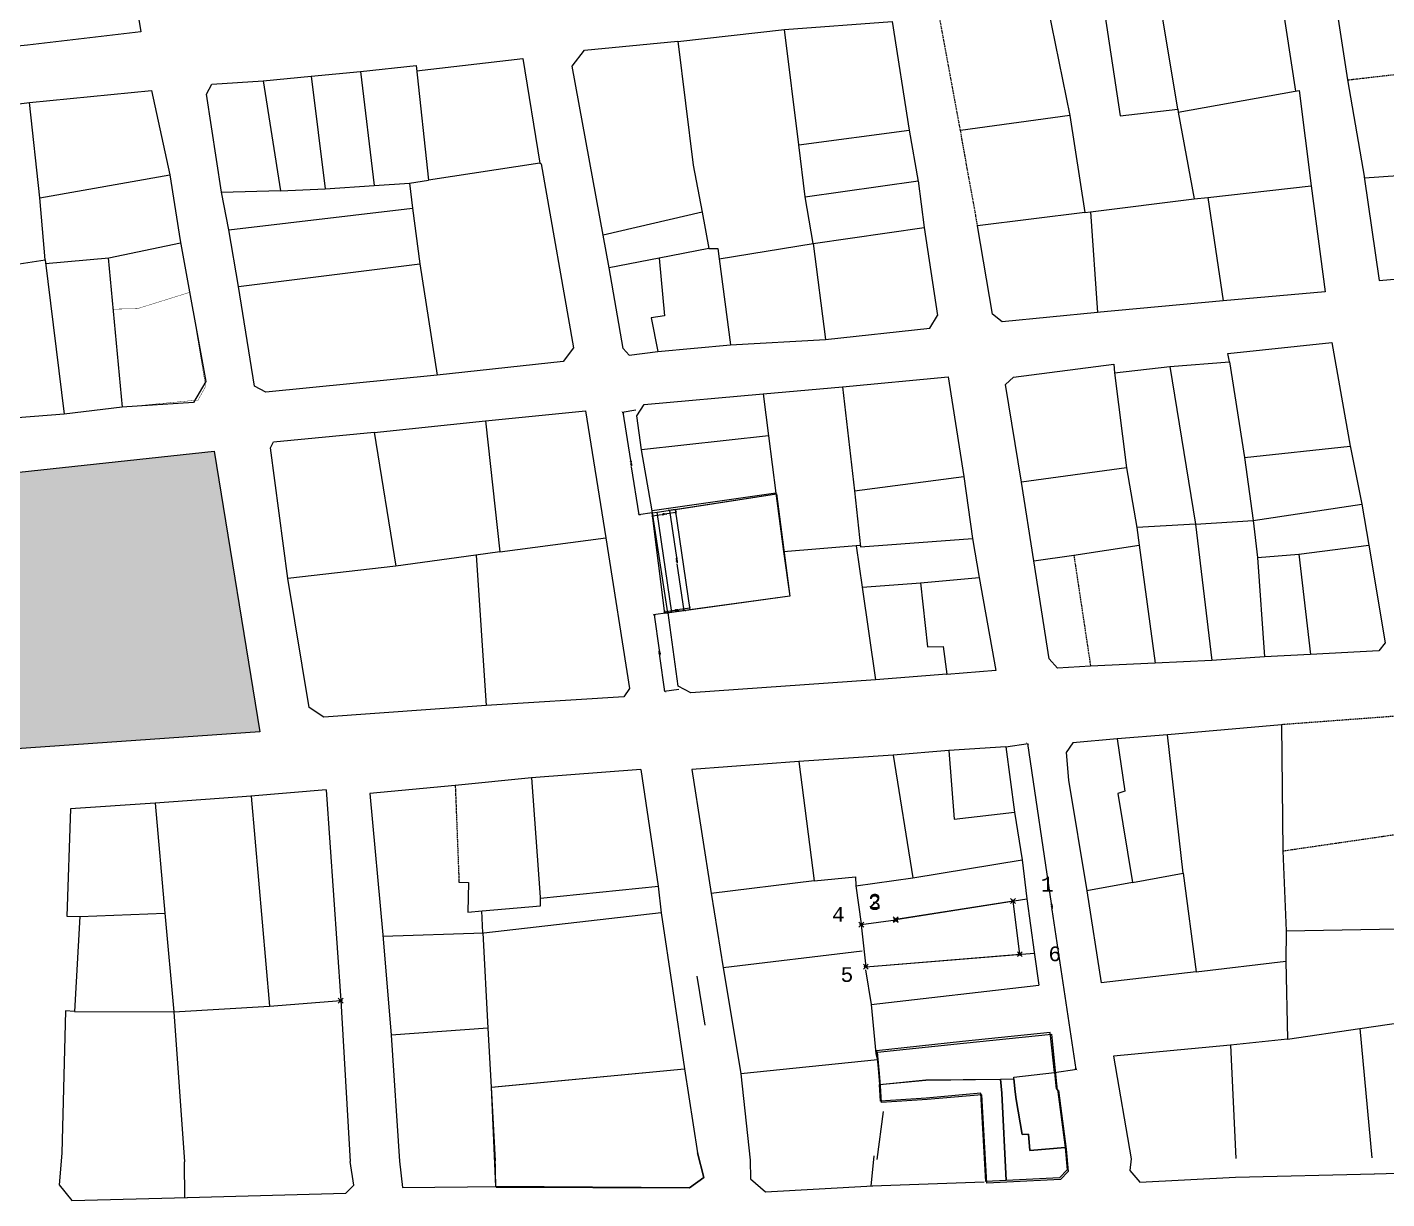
# Model space of a CAD drawing. Header units: millimetres. Extents: x 611710 to 616703, y 1316651 to 1320618.
# Drawn here: x 614555.2 to 614832.5, y 1318449.5 to 1318688.5 of the extents above; entities that cross this region are included whole.
import ezdxf

# ---------------------------------------------------------------- set-up
doc = ezdxf.new("R2010")
doc.units = ezdxf.units.MM
doc.header["$PDMODE"] = 35
doc.header["$PDSIZE"] = 0.5
doc.linetypes.add('HIDDEN', pattern=[0.375, 0.25, -0.125])
for name, color, linetype in [('2', 7, 'Continuous'), ('CVL_CUADCON_LIN', 8, 'Continuous'), ('CVL_CUADCON_TIT', 1, 'Continuous'), ('CVL_PUNTO', 250, 'Continuous'), ('CVL_PUNTO_NUM', 2, 'Continuous')]:
    doc.layers.add(name, color=color, linetype=linetype)
doc.styles.add('MONOTXT4', font='Monotxt4.shx')
doc.styles.add('ROMANS', font='ROMANS', dxfattribs={"height": 0.2})
doc.dimstyles.new('STANDARD$0', dxfattribs={"dimtxt": 0.6, "dimasz": 0.5, "dimexe": 0.125, "dimexo": 0.000625, "dimgap": 0.0625, "dimtad": 0, "dimzin": 1, "dimdsep": 46, "dimtxsty": 'ROMANS', "dimblk1": 'ARCHTICK', "dimblk2": 'ARCHTICK', "dimsah": 1, "dimcen": 2.5, "dimclrd": 1, "dimclre": 1, "dimclrt": 30, "dimaunit": 1, "dimadec": 0, "dimazin": 0, "dimtfac": 1, "dimtix": 1, "dimtofl": 0, "dimtmove": 1, "dimatfit": 3, "dimldrblk": 'ARCHTICK', "dimfxl": 1, "dimtolj": 1, "dimtzin": 1, "dimarcsym": 0})

# ---------------------------------------------------------------- blocks, each defined once
blk = doc.blocks.new('_ARCHTICK')
at = {"color": 0, "linetype": 'ByBlock', "const_width": 0.15}
blk.add_lwpolyline([(-0.5, -0.5), (0.5, 0.5)], dxfattribs=at)
blk = doc.blocks.new('*D368')
at = {"layer": 'CVL_CUADCON_TIT', "color": 1, "lineweight": -2, "ltscale": 0.5, "transparency": 16777216}
for p, q in [((614754.82, 1318541.7), (614759.35, 1318542.37)), ((614759.22, 1318542.35), (614764.1, 1318509.76)), ((614769.16, 1318475.89), (614764.29, 1318508.49)), ((614764.76, 1318475.23), (614769.29, 1318475.91))]:
    blk.add_line(p, q, dxfattribs=at)
at = {"layer": 'Defpoints', "color": 0, "lineweight": 9, "ltscale": 0.5, "transparency": 16777216}
for p in [(614754.82, 1318541.7), (614764.75, 1318475.23), (614769.16, 1318475.89)]:
    blk.add_point(p, dxfattribs=at)
at = {"layer": 'CVL_CUADCON_TIT', "color": 1, "lineweight": -2, "ltscale": 0.5, "transparency": 16777216, "xscale": 0.5, "yscale": 0.5, "zscale": 0.5}
for p, rotation in [((614759.22, 1318542.35), 98.5054007327899), ((614769.16, 1318475.89), 278.5054007327899)]:
    blk.add_blockref('_ARCHTICK', p, dxfattribs=dict(at, rotation=rotation))
at = {"layer": 'CVL_CUADCON_TIT', "color": 30, "lineweight": 0, "ltscale": 0.5, "transparency": 16777216, "insert": (614764.19, 1318509.12), "char_height": 0.2, "attachment_point": 5, "rotation": 278.5054, "style": 'ROMANS'}
blk.add_mtext('\\A1;67.20m.', dxfattribs=at)
blk = doc.blocks.new('*D352')
at = {"layer": 'CVL_CUADCON_TIT', "color": 1, "lineweight": -2, "ltscale": 0.5, "transparency": 16777216}
for p, q in [((614679.35, 1318610.35), (614676.59, 1318609.91)), ((614676.72, 1318609.93), (614678.28, 1318600.11)), ((614680.05, 1318589.01), (614678.49, 1318598.83)), ((614682.68, 1318589.43), (614679.93, 1318588.99))]:
    blk.add_line(p, q, dxfattribs=at)
at = {"layer": 'Defpoints', "color": 0, "lineweight": 9, "ltscale": 0.5, "transparency": 16777216}
for p in [(614676.72, 1318609.93), (614679.35, 1318610.35), (614682.68, 1318589.43)]:
    blk.add_point(p, dxfattribs=at)
at = {"layer": 'CVL_CUADCON_TIT', "color": 1, "lineweight": -2, "ltscale": 0.5, "transparency": 16777216, "xscale": 0.5, "yscale": 0.5, "zscale": 0.5}
for p, rotation in [((614676.72, 1318609.93), 99.06046467118728), ((614680.05, 1318589.01), 279.0604646711873)]:
    blk.add_blockref('_ARCHTICK', p, dxfattribs=dict(at, rotation=rotation))
at = {"layer": 'CVL_CUADCON_TIT', "color": 30, "lineweight": 0, "ltscale": 0.5, "transparency": 16777216, "insert": (614678.39, 1318599.47), "char_height": 0.2, "attachment_point": 5, "rotation": 279.0605, "style": 'ROMANS'}
blk.add_mtext('\\A1;21.19m.', dxfattribs=at)
blk = doc.blocks.new('*D353')
at = {"layer": 'CVL_CUADCON_TIT', "color": 1, "lineweight": -2, "ltscale": 0.5, "transparency": 16777216}
for p, q in [((614685.9, 1318568.99), (614682.97, 1318568.58)), ((614683.09, 1318568.6), (614684.1, 1318561.41)), ((614685.29, 1318552.96), (614684.28, 1318560.15)), ((614688.1, 1318553.36), (614685.17, 1318552.94))]:
    blk.add_line(p, q, dxfattribs=at)
at = {"layer": 'Defpoints', "color": 0, "lineweight": 9, "ltscale": 0.5, "transparency": 16777216}
for p in [(614685.9, 1318568.99), (614685.29, 1318552.96), (614688.1, 1318553.36)]:
    blk.add_point(p, dxfattribs=at)
at = {"layer": 'CVL_CUADCON_TIT', "color": 1, "lineweight": -2, "ltscale": 0.5, "transparency": 16777216, "xscale": 0.5, "yscale": 0.5, "zscale": 0.5}
for p, rotation in [((614683.09, 1318568.6), 98.01330879306741), ((614685.29, 1318552.96), 278.0133087930674)]:
    blk.add_blockref('_ARCHTICK', p, dxfattribs=dict(at, rotation=rotation))
at = {"layer": 'CVL_CUADCON_TIT', "color": 30, "lineweight": 0, "ltscale": 0.5, "transparency": 16777216, "insert": (614684.19, 1318560.78), "char_height": 0.2, "attachment_point": 5, "rotation": 278.0133, "style": 'ROMANS'}
blk.add_mtext('\\A1;15.79m.', dxfattribs=at)
blk = doc.blocks.new('*D354')
at = {"layer": 'CVL_CUADCON_TIT', "color": 1, "lineweight": -2, "ltscale": 0.5, "transparency": 16777216}
for p, q in [((614682.68, 1318589.43), (614682.78, 1318588.71)), ((614682.77, 1318588.83), (614684.6, 1318589.09)), ((614687.53, 1318589.49), (614685.69, 1318589.24)), ((614687.44, 1318590.09), (614687.54, 1318589.37))]:
    blk.add_line(p, q, dxfattribs=at)
at = {"layer": 'Defpoints', "color": 0, "lineweight": 9, "ltscale": 0.5, "transparency": 16777216}
for p in [(614682.68, 1318589.43), (614682.77, 1318588.83), (614687.44, 1318590.09)]:
    blk.add_point(p, dxfattribs=at)
at = {"layer": 'CVL_CUADCON_TIT', "color": 1, "lineweight": -2, "ltscale": 0.5, "transparency": 16777216, "xscale": 0.5, "yscale": 0.5, "zscale": 0.5}
for p, rotation in [((614682.77, 1318588.83), 187.9069309490138), ((614687.53, 1318589.49), 7.906930949013793)]:
    blk.add_blockref('_ARCHTICK', p, dxfattribs=dict(at, rotation=rotation))
at = {"layer": 'CVL_CUADCON_TIT', "color": 30, "lineweight": 0, "ltscale": 0.5, "transparency": 16777216, "insert": (614685.15, 1318589.16), "char_height": 0.2, "attachment_point": 5, "rotation": 7.9069, "style": 'ROMANS'}
blk.add_mtext('\\A1;4.81m.', dxfattribs=at)
blk = doc.blocks.new('*D355')
at = {"layer": 'CVL_CUADCON_TIT', "color": 1, "lineweight": -2, "ltscale": 0.5, "transparency": 16777216}
for p, q in [((614685.22, 1318569.24), (614687.27, 1318569.53)), ((614690.41, 1318569.97), (614688.36, 1318569.68)), ((614690.46, 1318569.62), (614690.39, 1318570.09)), ((614685.27, 1318568.9), (614685.21, 1318569.37))]:
    blk.add_line(p, q, dxfattribs=at)
at = {"layer": 'Defpoints', "color": 0, "lineweight": 9, "ltscale": 0.5, "transparency": 16777216}
for p in [(614690.46, 1318569.62), (614685.22, 1318569.24), (614685.27, 1318568.9)]:
    blk.add_point(p, dxfattribs=at)
at = {"layer": 'CVL_CUADCON_TIT', "color": 1, "lineweight": -2, "ltscale": 0.5, "transparency": 16777216, "xscale": 0.5, "yscale": 0.5, "zscale": 0.5}
for p, rotation in [((614685.22, 1318569.24), 187.9460012281956), ((614690.41, 1318569.97), 7.946001228195563)]:
    blk.add_blockref('_ARCHTICK', p, dxfattribs=dict(at, rotation=rotation))
at = {"layer": 'CVL_CUADCON_TIT', "color": 30, "lineweight": 0, "ltscale": 0.5, "transparency": 16777216, "insert": (614687.82, 1318569.6), "char_height": 0.2, "attachment_point": 5, "rotation": 7.946, "style": 'ROMANS'}
blk.add_mtext('\\A1;5.23m.', dxfattribs=at)
blk = doc.blocks.new('*D356')
at = {"layer": 'CVL_CUADCON_TIT', "color": 1, "lineweight": -2, "ltscale": 0.5, "transparency": 16777216}
for p, q in [((614687.44, 1318590.09), (614686.1, 1318589.89)), ((614686.22, 1318589.91), (614687.63, 1318580.32)), ((614689.23, 1318569.45), (614687.82, 1318579.04)), ((614690.45, 1318569.62), (614689.11, 1318569.43))]:
    blk.add_line(p, q, dxfattribs=at)
at = {"layer": 'Defpoints', "color": 0, "lineweight": 9, "ltscale": 0.5, "transparency": 16777216}
for p in [(614687.44, 1318590.09), (614689.23, 1318569.45), (614690.45, 1318569.62)]:
    blk.add_point(p, dxfattribs=at)
at = {"layer": 'CVL_CUADCON_TIT', "color": 1, "lineweight": -2, "ltscale": 0.5, "transparency": 16777216, "xscale": 0.5, "yscale": 0.5, "zscale": 0.5}
for p, rotation in [((614686.22, 1318589.91), 98.37125895305273), ((614689.23, 1318569.45), 278.3712589530527)]:
    blk.add_blockref('_ARCHTICK', p, dxfattribs=dict(at, rotation=rotation))
at = {"layer": 'CVL_CUADCON_TIT', "color": 30, "lineweight": 0, "ltscale": 0.5, "transparency": 16777216, "insert": (614687.73, 1318579.68), "char_height": 0.2, "attachment_point": 5, "rotation": 278.3713, "style": 'ROMANS'}
blk.add_mtext('\\A1;20.68m.', dxfattribs=at)

msp = doc.modelspace()

# ---------------------------------------------------------------- hatches: boundary and pattern name
at = {"lineweight": 9}
h = msp.add_hatch(color=9, dxfattribs=at)
h.dxf.hatch_style = 1
h.paths.add_polyline_path([(614524.07482, 1318590.21246), (614522.49582, 1318591.43246), (614502.23856, 1318566.3164), (614532.23732, 1318541.73346), (614533.47982, 1318543.18246)])
h.paths.add_polyline_path([(614502.23856, 1318566.3164), (614479.04032, 1318537.55396), (614480.51682, 1318536.76646), (614530.99482, 1318540.28446), (614532.23732, 1318541.73346)])
h.paths.add_polyline_path([(614476.59432, 1318587.33096), (614474.97082, 1318585.62746), (614477.56382, 1318538.34146), (614479.04032, 1318537.55396), (614502.23856, 1318566.3164)])
h.paths.add_polyline_path([(614522.49582, 1318591.43246), (614520.91682, 1318592.65246), (614478.21782, 1318589.03446), (614476.59432, 1318587.33096), (614502.23856, 1318566.3164)])
h.paths.add_polyline_path([(614593.39782, 1318601.97146), (614528.69082, 1318595.09546), (614539.99382, 1318540.38746), (614602.67282, 1318544.77246)])

# ---------------------------------------------------------------- linework, layer by layer
at = {"color": 1, "lineweight": 0}
for points in [[(614686.70983, 1318569.09663), (614683.69944, 1318589.56886), (614708.04411, 1318593.3098), (614710.75382, 1318572.45246)], [(614690.45572, 1318569.61926), (614687.44358, 1318590.08848), (614708.04411, 1318593.3098), (614710.75382, 1318572.45246)]]:
    msp.add_lwpolyline(points, close=True, dxfattribs=at)
at = {"layer": '2', "color": 1, "linetype": 'Continuous', "lineweight": 0}
for p, q in [((614574.95882, 1318709.23246), (614578.38982, 1318687.55546)), ((614821.44282, 1318697.49846), (614824.50282, 1318677.72646)), ((614789.91882, 1318671.79046), (614786.13782, 1318694.36646)), ((614810.94182, 1318694.85946), (614813.90182, 1318675.45546)), ((614763.37482, 1318692.49046), (614767.89882, 1318670.44246)), ((614774.69082, 1318693.31646), (614778.11182, 1318670.39146)), ((614709.67982, 1318687.98446), (614731.65382, 1318689.63846)), ((614731.65382, 1318689.63846), (614735.13582, 1318667.47446)), ((614578.38982, 1318687.55546), (614555.26882, 1318684.84246)), ((614687.95182, 1318685.56446), (614709.67982, 1318687.98446)), ((614712.58582, 1318664.45646), (614709.67982, 1318687.98446)), ((614555.26882, 1318684.84246), (614547.77282, 1318684.08046)), ((614666.39282, 1318680.54846), (614668.92382, 1318683.81446)), ((614668.92382, 1318683.81446), (614687.95182, 1318685.61446)), ((614687.95182, 1318685.61446), (614691.03882, 1318660.35546)), ((614623.18482, 1318679.41446), (614634.53282, 1318680.66846)), ((614634.53282, 1318680.66846), (614637.08482, 1318657.29846)), ((614634.65182, 1318679.57746), (614656.29982, 1318682.07146)), ((614656.29982, 1318682.07146), (614659.80682, 1318660.73646)), ((614672.66682, 1318646.04146), (614666.39282, 1318680.54846)), ((614603.34282, 1318677.52546), (614613.16282, 1318678.49646)), ((614613.16282, 1318678.49646), (614623.18482, 1318679.41446)), ((614613.16282, 1318678.49646), (614616.02382, 1318655.47746)), ((614623.18482, 1318679.41446), (614625.99282, 1318656.19346)), ((614824.50282, 1318677.72646), (614827.94582, 1318657.69146)), ((614555.67282, 1318673.10246), (614580.55282, 1318675.57746)), ((614580.55282, 1318675.57746), (614584.29982, 1318658.34046)), ((614591.77382, 1318674.85146), (614592.91682, 1318676.86746)), ((614594.87582, 1318654.82746), (614591.77382, 1318674.85146)), ((614592.91682, 1318676.86746), (614603.34282, 1318677.52546)), ((614603.34282, 1318677.52546), (614606.92282, 1318655.10546)), ((614789.96182, 1318671.18046), (614813.84882, 1318675.44946)), ((614813.84882, 1318675.44946), (614814.66282, 1318675.53846)), ((614814.66282, 1318675.53846), (614817.11182, 1318656.13546)), ((614534.80682, 1318670.61846), (614555.67282, 1318673.10246)), ((614557.81682, 1318653.70346), (614555.67282, 1318673.10246)), ((614767.89882, 1318670.44246), (614745.55182, 1318667.42046)), ((614767.89882, 1318670.44246), (614770.95282, 1318650.67346)), ((614778.11182, 1318670.39146), (614789.91882, 1318671.79046)), ((614789.91882, 1318671.79046), (614789.96182, 1318671.18046)), ((614789.96182, 1318671.18046), (614793.21682, 1318653.48846)), ((614712.58582, 1318664.45646), (614735.13582, 1318667.47446)), ((614735.13582, 1318667.47446), (614736.93482, 1318657.02746)), ((614713.92582, 1318653.86346), (614712.58582, 1318664.45646)), ((614557.81682, 1318653.70346), (614584.29982, 1318658.34046)), ((614584.29982, 1318658.34046), (614586.41882, 1318644.99046)), ((614659.80682, 1318660.73646), (614637.08482, 1318657.29846)), ((614659.80682, 1318660.73646), (614660.06182, 1318660.63746)), ((614660.06182, 1318660.63746), (614666.65882, 1318623.05146)), ((614691.03882, 1318660.35546), (614692.89982, 1318650.77146)), ((614853.42482, 1318659.52346), (614827.94582, 1318657.69146)), ((614606.92282, 1318655.10546), (614616.02382, 1318655.47746)), ((614616.02382, 1318655.47746), (614625.99282, 1318656.19346)), ((614625.99282, 1318656.19346), (614633.21482, 1318656.69546)), ((614633.21482, 1318656.69546), (614637.08482, 1318657.29846)), ((614633.21482, 1318656.69546), (614633.81082, 1318651.55246)), ((614713.92582, 1318653.86346), (614736.93582, 1318657.12846)), ((614736.93582, 1318657.12846), (614738.13782, 1318647.60546)), ((614795.99282, 1318653.75646), (614817.11182, 1318656.13546)), ((614817.11182, 1318656.13546), (614819.93882, 1318634.48946)), ((614827.90782, 1318657.95646), (614830.94482, 1318636.81546)), ((614558.87682, 1318641.03046), (614557.81682, 1318653.70346)), ((614594.87582, 1318654.82746), (614606.92382, 1318655.15646)), ((614596.35482, 1318647.18046), (614594.87582, 1318654.82746)), ((614715.53382, 1318644.33346), (614713.92582, 1318653.86346)), ((614772.07282, 1318650.80946), (614793.24582, 1318653.49246)), ((614793.24582, 1318653.49246), (614795.99282, 1318653.75646)), ((614795.99282, 1318653.75646), (614799.13282, 1318632.66446)), ((614596.35482, 1318647.18046), (614633.81082, 1318651.55246)), ((614633.81082, 1318651.55246), (614635.29382, 1318640.19446)), ((614692.89982, 1318650.77146), (614672.66682, 1318646.04146)), ((614692.89982, 1318650.77146), (614694.22982, 1318643.33046)), ((614770.95282, 1318650.67346), (614749.06782, 1318647.95046)), ((614770.95282, 1318650.67346), (614772.07282, 1318650.80946)), ((614772.07282, 1318650.80946), (614773.54182, 1318630.30146)), ((614598.34282, 1318635.56146), (614596.35482, 1318647.18046)), ((614715.53382, 1318644.33346), (614738.13782, 1318647.60546)), ((614738.13782, 1318647.60546), (614740.90982, 1318629.67046)), ((614752.09382, 1318629.96146), (614749.06782, 1318647.95046)), ((614571.89082, 1318641.44646), (614586.50882, 1318644.50046)), ((614586.41882, 1318644.99046), (614591.69682, 1318616.19146)), ((614673.95482, 1318639.36346), (614672.66782, 1318646.09246)), ((614696.38782, 1318641.21346), (614715.53382, 1318644.33346)), ((614715.53382, 1318644.33346), (614718.03182, 1318624.77646)), ((614694.22982, 1318643.33046), (614684.14382, 1318641.39646)), ((614694.22982, 1318643.33046), (614696.05882, 1318643.35346)), ((614696.05882, 1318643.35346), (614696.38782, 1318641.21346)), ((614548.79582, 1318639.45246), (614558.87682, 1318641.03046)), ((614558.87682, 1318641.03046), (614562.80082, 1318609.55746)), ((614558.96682, 1318640.31046), (614571.89082, 1318641.44646)), ((614571.75482, 1318641.43446), (614574.56882, 1318610.95846)), ((614598.34282, 1318635.56146), (614635.29382, 1318640.19446)), ((614635.29382, 1318640.19446), (614638.81982, 1318617.47046)), ((614684.14382, 1318641.39646), (614673.95482, 1318639.36346)), ((614676.79782, 1318622.95246), (614673.95482, 1318639.36346)), ((614684.14382, 1318641.39646), (614685.21482, 1318629.58746)), ((614696.38782, 1318641.21346), (614698.65782, 1318623.69346)), ((614830.94482, 1318636.81546), (614855.76982, 1318638.93546)), ((614601.59482, 1318615.28146), (614598.34282, 1318635.56146)), ((614819.93882, 1318634.48946), (614799.13282, 1318632.66446)), ((614799.13282, 1318632.66446), (614773.38982, 1318630.30446)), ((614685.21482, 1318629.58746), (614682.46582, 1318629.17146)), ((614682.46582, 1318629.17146), (614683.85282, 1318622.33846)), ((614739.33482, 1318627.06846), (614740.90982, 1318629.67046)), ((614754.10582, 1318628.35546), (614752.09382, 1318629.96146)), ((614773.54182, 1318630.30146), (614754.10582, 1318628.35546)), ((614718.03182, 1318624.77646), (614739.33482, 1318627.06846)), ((614666.65882, 1318623.05146), (614664.56782, 1318620.28846)), ((614677.99982, 1318621.61246), (614676.79782, 1318622.95246)), ((614677.99982, 1318621.61246), (614683.85282, 1318622.33846)), ((614683.85282, 1318622.33846), (614698.65782, 1318623.69346)), ((614698.65782, 1318623.69346), (614718.03182, 1318624.77646)), ((614800.12882, 1318621.94246), (614821.27482, 1318624.18346)), ((614821.27482, 1318624.18346), (614825.03182, 1318603.03246)), ((614664.56782, 1318620.28846), (614638.81982, 1318617.47046)), ((614756.41582, 1318617.10346), (614776.84782, 1318619.75146)), ((614776.84782, 1318619.75146), (614776.95382, 1318617.97146)), ((614788.28882, 1318619.24546), (614800.43782, 1318620.21346)), ((614800.43782, 1318620.21346), (614800.12882, 1318621.94246)), ((614800.43782, 1318620.21346), (614803.46582, 1318600.70746)), ((614638.81982, 1318617.47046), (614603.91582, 1318614.02646)), ((614721.49082, 1318615.11346), (614743.04382, 1318617.15146)), ((614743.04382, 1318617.15146), (614746.23982, 1318596.81446)), ((614754.74082, 1318615.62846), (614756.41582, 1318617.10346)), ((614776.95382, 1318617.97146), (614788.28882, 1318619.24546)), ((614776.95382, 1318617.97146), (614779.43082, 1318598.61946)), ((614788.28882, 1318619.24546), (614793.47682, 1318587.11746)), ((614591.69682, 1318616.19146), (614589.15282, 1318611.90946)), ((614603.91582, 1318614.02646), (614601.59482, 1318615.28146)), ((614705.32682, 1318613.68746), (614721.49082, 1318615.11346)), ((614721.49082, 1318615.11346), (614723.92682, 1318593.91146)), ((614757.98682, 1318595.64746), (614754.74082, 1318615.62846)), ((614589.15282, 1318611.90946), (614574.55682, 1318610.95746)), ((614679.55882, 1318609.20746), (614681.02882, 1318611.49646)), ((614681.02882, 1318611.49646), (614705.32682, 1318613.68746)), ((614705.32682, 1318613.68746), (614706.41282, 1318605.14546)), ((614562.80082, 1318609.55746), (614553.28782, 1318608.78446)), ((614574.60782, 1318610.95746), (614562.80082, 1318609.55746)), ((614648.69982, 1318608.18546), (614669.08382, 1318610.22246)), ((614669.08382, 1318610.22246), (614673.25782, 1318584.34346)), ((614680.53982, 1318602.29346), (614679.55882, 1318609.20746)), ((614605.49382, 1318603.90546), (614625.97882, 1318605.84146)), ((614625.97882, 1318605.79146), (614648.69982, 1318608.18546)), ((614625.97882, 1318605.84146), (614630.41082, 1318578.53846)), ((614648.69982, 1318608.18546), (614651.65582, 1318581.49146)), ((614604.83582, 1318602.65946), (614605.49382, 1318603.90546)), ((614706.41282, 1318605.14546), (614680.53982, 1318602.29346)), ((614706.41282, 1318605.14546), (614707.91182, 1318593.45146)), ((614803.46582, 1318600.70746), (614825.03182, 1318603.03246)), ((614825.03182, 1318603.08346), (614827.39582, 1318591.18646)), ((614528.69082, 1318595.09546), (614593.39782, 1318601.97146)), ((614593.39782, 1318601.97146), (614602.67282, 1318544.77246)), ((614608.40082, 1318575.99246), (614604.83582, 1318602.65946)), ((614682.70282, 1318589.83646), (614680.53982, 1318602.29346)), ((614803.46582, 1318600.70746), (614805.26582, 1318587.88146)), ((614779.43082, 1318598.61946), (614757.98682, 1318595.64746)), ((614779.43082, 1318598.61946), (614781.53482, 1318586.45546)), ((614723.92682, 1318593.91146), (614746.23982, 1318596.81446)), ((614746.23982, 1318596.81446), (614748.04682, 1318584.20546)), ((614760.56382, 1318579.63146), (614757.98682, 1318595.64746)), ((614707.91182, 1318593.45146), (614682.70282, 1318589.83646)), ((614707.91182, 1318593.45146), (614709.46382, 1318581.50246)), ((614723.92682, 1318593.91146), (614725.17182, 1318582.47146)), ((614685.89982, 1318568.99046), (614682.70282, 1318589.83646)), ((614805.26582, 1318587.88146), (614827.39582, 1318591.18646)), ((614827.39582, 1318591.18646), (614828.83782, 1318582.84746)), ((614793.47682, 1318587.11746), (614781.53482, 1318586.45546)), ((614781.53482, 1318586.45546), (614781.99782, 1318582.84146)), ((614793.47682, 1318587.11746), (614805.26582, 1318587.88146)), ((614793.47682, 1318587.11746), (614796.85782, 1318559.30046)), ((614805.26582, 1318587.88146), (614806.14282, 1318580.29846)), ((614651.65582, 1318581.49146), (614673.25782, 1318584.34346)), ((614673.25782, 1318584.34346), (614678.05282, 1318553.58246)), ((614725.17182, 1318582.47146), (614748.04682, 1318584.20546)), ((614748.04682, 1318584.20546), (614749.38582, 1318576.22246)), ((614646.72582, 1318580.77946), (614630.41082, 1318578.53846)), ((614651.65582, 1318581.49146), (614646.72582, 1318580.77946)), ((614646.82582, 1318580.79346), (614648.82582, 1318550.11946)), ((614709.46382, 1318581.50246), (614725.13682, 1318582.78946)), ((614709.46382, 1318581.50246), (614710.75382, 1318572.45246)), ((614724.28282, 1318582.71946), (614725.49382, 1318574.28546)), ((614760.56382, 1318579.63146), (614768.68582, 1318580.80446)), ((614768.68582, 1318580.80446), (614781.99782, 1318582.84146)), ((614781.99782, 1318582.84146), (614785.26682, 1318558.73846)), ((614806.14282, 1318580.29846), (614814.57782, 1318581.01146)), ((614814.57782, 1318581.01146), (614828.83782, 1318582.84746)), ((614814.57782, 1318581.01146), (614816.98882, 1318560.52446)), ((614828.83782, 1318582.84746), (614832.18582, 1318562.91646)), ((614630.41082, 1318578.53846), (614608.40082, 1318575.99246)), ((614763.65782, 1318559.64946), (614760.56382, 1318579.63146)), ((614806.14282, 1318580.29846), (614807.54882, 1318560.04146)), ((614612.72882, 1318549.70646), (614608.40082, 1318575.99246)), ((614725.49382, 1318574.28546), (614737.49082, 1318575.15246)), ((614737.43982, 1318575.15246), (614749.38582, 1318576.22246)), ((614737.43982, 1318575.15246), (614738.84082, 1318562.08546)), ((614749.38582, 1318576.22246), (614752.78282, 1318557.25746)), ((614710.75382, 1318572.45246), (614685.89982, 1318568.99046)), ((614725.49382, 1318574.28546), (614728.22982, 1318555.37246)), ((614688.01682, 1318554.04246), (614685.95082, 1318568.99046)), ((614738.84082, 1318562.08546), (614742.04382, 1318562.13746)), ((614742.04382, 1318562.13746), (614742.81882, 1318556.49346)), ((614830.86682, 1318561.28946), (614816.98882, 1318560.52446)), ((614832.18582, 1318562.91646), (614830.86682, 1318561.28946)), ((614765.33982, 1318557.71746), (614763.65782, 1318559.64946)), ((614785.26682, 1318558.73846), (614772.10082, 1318558.12646)), ((614796.85782, 1318559.30046), (614785.26682, 1318558.73846)), ((614807.54882, 1318560.04146), (614796.85782, 1318559.30046)), ((614816.98882, 1318560.52446), (614807.54882, 1318560.04146)), ((614742.81882, 1318556.49346), (614728.22982, 1318555.37246)), ((614742.71682, 1318556.54446), (614742.76782, 1318556.44246)), ((614742.81882, 1318556.49346), (614742.71682, 1318556.54446)), ((614752.78282, 1318557.25746), (614742.76782, 1318556.44246)), ((614772.10082, 1318558.12646), (614765.33982, 1318557.71746)), ((614678.05282, 1318553.58246), (614676.88682, 1318551.85346)), ((614690.56182, 1318552.67046), (614688.01682, 1318554.04246)), ((614728.22982, 1318555.37246), (614690.56182, 1318552.67046)), ((614648.82582, 1318550.11946), (614615.73282, 1318547.72346)), ((614676.88682, 1318551.85346), (614648.82582, 1318550.11946)), ((614615.73282, 1318547.72346), (614612.72882, 1318549.70646)), ((614602.67282, 1318544.77246), (614539.99382, 1318540.38746)), ((614811.05482, 1318546.19746), (614787.81082, 1318544.15446)), ((614811.05482, 1318546.19746), (614811.32482, 1318520.46146)), ((614754.81582, 1318541.69546), (614743.18982, 1318540.95246)), ((614754.81582, 1318541.69546), (614756.57482, 1318528.35846)), ((614768.47382, 1318542.51146), (614767.12882, 1318540.51546)), ((614777.50682, 1318543.32546), (614768.47382, 1318542.51146)), ((614787.81082, 1318544.15446), (614777.50682, 1318543.32546)), ((614777.50682, 1318543.32546), (614779.05882, 1318532.64646)), ((614790.96482, 1318515.90846), (614787.81082, 1318544.15446)), ((614731.87182, 1318540.01046), (614712.63182, 1318538.72446)), ((614743.18982, 1318540.95246), (614731.87182, 1318540.01046)), ((614731.87182, 1318540.01046), (614735.82282, 1318514.96746)), ((614743.18982, 1318540.95246), (614744.29782, 1318526.89746)), ((614767.12882, 1318540.51546), (614767.61582, 1318534.85846)), ((614680.38782, 1318537.02846), (614658.10682, 1318535.35546)), ((614680.38782, 1318537.02846), (614683.94882, 1318513.29646)), ((614712.63182, 1318538.72446), (614690.80482, 1318537.05346)), ((614690.80482, 1318537.05346), (614694.70882, 1318511.75446)), ((614712.63182, 1318538.72446), (614715.70982, 1318514.33146)), ((614642.52982, 1318533.80946), (614625.12682, 1318532.14046)), ((614658.10682, 1318535.35546), (614642.52982, 1318533.80946)), ((614659.89882, 1318510.99446), (614658.15082, 1318535.35846)), ((614767.61582, 1318534.85846), (614771.32682, 1318512.32546)), ((614600.89982, 1318531.61446), (614581.30882, 1318530.17446)), ((614616.22582, 1318532.90346), (614600.84982, 1318531.61346)), ((614600.89982, 1318531.61446), (614604.66082, 1318488.78646)), ((614616.22582, 1318532.90346), (614619.17582, 1318489.91446)), ((614625.12682, 1318532.14046), (614627.73782, 1318503.36946)), ((614779.05882, 1318532.64646), (614777.69382, 1318532.17346)), ((614777.69382, 1318532.17346), (614780.67882, 1318514.01146)), ((614564.05082, 1318529.06646), (614563.32082, 1318507.16646)), ((614581.30882, 1318530.17446), (614564.05082, 1318529.06646)), ((614581.30882, 1318530.17446), (614583.27882, 1318507.74646)), ((614744.29782, 1318526.89746), (614756.57482, 1318528.35846)), ((614756.57482, 1318528.35846), (614758.13082, 1318518.62446)), ((614811.32482, 1318520.46146), (614811.99982, 1318504.15446)), ((614735.82282, 1318514.96746), (614758.13082, 1318518.62446)), ((614758.13082, 1318518.62446), (614759.10382, 1318510.66246)), ((614643.29582, 1318514.10946), (614645.22782, 1318513.97946)), ((614645.22782, 1318513.97946), (614645.10382, 1318507.93346)), ((614715.70982, 1318514.33146), (614694.70882, 1318511.75446)), ((614715.70982, 1318514.33146), (614724.13382, 1318515.13846)), ((614724.13382, 1318515.13846), (614724.20982, 1318513.31046)), ((614724.20982, 1318513.31046), (614735.82282, 1318514.96746)), ((614780.67882, 1318514.01146), (614771.32682, 1318512.32546)), ((614780.67882, 1318514.01146), (614790.96482, 1318515.90846)), ((614790.96482, 1318515.90846), (614793.62082, 1318495.81146)), ((614659.90082, 1318510.84246), (614683.94982, 1318513.28746)), ((614683.94882, 1318513.29646), (614684.52882, 1318507.81746)), ((614694.75882, 1318511.80646), (614697.20282, 1318496.59746)), ((614724.20982, 1318513.31046), (614725.31139, 1318505.56524)), ((614771.32682, 1318512.32546), (614774.27782, 1318493.56846)), ((614648.04682, 1318508.22046), (614659.92082, 1318509.26746)), ((614659.92082, 1318509.26746), (614659.89882, 1318510.99446)), ((614759.10382, 1318510.66246), (614760.57382, 1318499.81046)), ((614563.32082, 1318507.16646), (614565.96382, 1318507.04346)), ((614565.96382, 1318507.09446), (614564.89582, 1318487.73046)), ((614565.96382, 1318507.04346), (614583.27882, 1318507.74646)), ((614583.27882, 1318507.74646), (614585.16782, 1318487.65346)), ((614645.10382, 1318507.93346), (614648.04682, 1318508.22046)), ((614648.15482, 1318503.74646), (614647.93782, 1318508.20946)), ((614648.35982, 1318503.75346), (614684.51882, 1318507.90846)), ((614684.52882, 1318507.81746), (614689.31482, 1318475.97246)), ((614627.73782, 1318503.36946), (614629.47982, 1318482.86846)), ((614627.76482, 1318503.05146), (614648.35982, 1318503.75346)), ((614648.15482, 1318503.74646), (614649.17282, 1318484.30946)), ((614811.99982, 1318504.15446), (614811.92982, 1318497.95246)), ((614811.99982, 1318504.15446), (614842.21482, 1318504.65446)), ((614725.52821, 1318500.03363), (614697.20282, 1318496.59746)), ((614760.57382, 1318499.81046), (614761.52982, 1318493.06646)), ((614793.62082, 1318495.81146), (614811.92982, 1318497.95246)), ((614811.92982, 1318497.95246), (614812.29382, 1318482.04846)), ((614691.78276, 1318494.92255), (614693.40621, 1318484.93809)), ((614697.20282, 1318496.64846), (614700.75182, 1318474.95246)), ((614726.22382, 1318496.16746), (614727.38682, 1318489.12146)), ((614793.62082, 1318495.81146), (614774.27782, 1318493.56846)), ((614727.38682, 1318489.12146), (614761.52982, 1318493.06646)), ((614604.66082, 1318488.78646), (614619.17582, 1318489.91446)), ((614619.17582, 1318489.91446), (614621.07782, 1318457.12646)), ((614727.38682, 1318489.12146), (614728.33682, 1318479.12746)), ((614563.06582, 1318487.81146), (614562.30285, 1318458.79412)), ((614564.89582, 1318487.73046), (614563.06582, 1318487.81146)), ((614564.89582, 1318487.73046), (614585.16782, 1318487.65346)), ((614585.16782, 1318487.65346), (614604.66082, 1318488.78646)), ((614585.16782, 1318487.65346), (614587.34382, 1318457.01246)), ((614827.04782, 1318484.19946), (614844.84682, 1318486.90846)), ((614649.17282, 1318484.30946), (614629.47982, 1318482.86846)), ((614649.17282, 1318484.30946), (614649.88882, 1318472.27946)), ((614812.29382, 1318482.04846), (614827.04782, 1318484.19946)), ((614827.04782, 1318484.19946), (614829.43282, 1318457.83046)), ((614629.47982, 1318482.86846), (614631.13582, 1318457.16046)), ((614800.62782, 1318480.79646), (614776.76882, 1318478.61446)), ((614812.29382, 1318482.04846), (614800.62782, 1318480.79646)), ((614800.62782, 1318480.79646), (614801.74982, 1318457.73646)), ((614728.33682, 1318479.12746), (614728.65982, 1318477.81046)), ((614776.76882, 1318478.61446), (614780.35882, 1318457.66446)), ((614649.88882, 1318472.27946), (614689.31482, 1318475.97246)), ((614689.31482, 1318475.97246), (614691.92066, 1318458.85236)), ((614728.65982, 1318477.81046), (614700.75182, 1318474.95246)), ((614700.75182, 1318474.95246), (614702.66782, 1318457.40246)), ((614649.88882, 1318472.27946), (614650.69682, 1318457.22646)), ((614729.82082, 1318467.31046), (614728.53182, 1318457.48946)), ((614587.37385, 1318449.74712), (614587.34349, 1318457.01284)), ((614650.80159, 1318451.9699), (614650.69659, 1318458.2009)), ((614727.34382, 1318452.09346), (614727.95782, 1318458.27946)), ((614801.66282, 1318453.90946), (614830.01382, 1318454.54946)), ((614727.59382, 1318452.10646), (614750.39382, 1318452.93946))]:
    msp.add_line(p, q, dxfattribs=at)
at = {"layer": '2', "color": 1, "linetype": 'HIDDEN', "lineweight": 0}
for p, q in [((614745.55182, 1318667.42046), (614741.22282, 1318690.86846)), ((614824.50282, 1318677.72646), (614851.17682, 1318680.78946)), ((614749.06782, 1318647.95046), (614745.55282, 1318667.47146)), ((614768.68582, 1318580.80446), (614772.10082, 1318558.12646)), ((614835.26882, 1318547.99746), (614811.05482, 1318546.19746)), ((614642.52982, 1318533.80946), (614643.29582, 1318514.10946)), ((614811.32482, 1318520.46146), (614838.84282, 1318524.47346))]:
    msp.add_line(p, q, dxfattribs=at)
at = {"layer": '2', "color": 1, "linetype": 'Continuous', "lineweight": 0}
for points in [[(614562.30285, 1318458.79412), (614561.74485, 1318452.36112), (614564.36485, 1318449.15412), (614587.93685, 1318449.76212)], [(614650.85466, 1318451.87136), (614690.32266, 1318451.71736), (614693.23966, 1318453.81436), (614691.92066, 1318458.85236)], [(614587.88585, 1318449.76112), (614620.24385, 1318450.65612), (614621.85885, 1318452.24512), (614621.07791, 1318457.12493)], [(614631.13582, 1318457.16046), (614631.78059, 1318451.7689), (614651.65559, 1318451.9789)], [(614702.66782, 1318457.40246), (614702.76882, 1318453.58946), (614705.82482, 1318450.90946), (614727.69482, 1318452.11246)], [(614780.35882, 1318457.66446), (614780.09782, 1318455.26346), (614782.12482, 1318452.89846), (614801.66282, 1318453.90946)], [(614829.96282, 1318454.54846), (614849.72282, 1318455.10846), (614849.71182, 1318457.95846)]]:
    msp.add_lwpolyline(points, dxfattribs=at)
msp.add_point((614619.17582, 1318489.91446), dxfattribs=at)
at = {"layer": 'CVL_CUADCON_LIN', "color": 1, "lineweight": 0, "ltscale": 0.5, "const_width": 0.08, "flags": 128}
msp.add_lwpolyline([(614588.39848, 1318634.40641), (614591.62508, 1318615.20563), (614590.08762, 1318612.43342), (614574.60782, 1318610.95746), (614572.71718, 1318630.96707), (614577.70747, 1318631.0684)], close=True, dxfattribs=at)
for points in [[(614572.71718, 1318630.96707), (614577.70747, 1318631.0684), (614588.39848, 1318634.40641)], [(614591.62508, 1318615.20563), (614588.39848, 1318634.40641)], [(614574.55682, 1318610.95746), (614572.71718, 1318630.96707)], [(614591.62508, 1318615.20563), (614590.08762, 1318612.43342)], [(614574.55685, 1318610.95595), (614590.08762, 1318612.43342)]]:
    msp.add_lwpolyline(points, dxfattribs=at)
at = {"layer": 'CVL_CUADCON_TIT', "color": 1, "lineweight": 0, "ltscale": 0.5}
for p, q in [((614708.04411, 1318593.3098), (614710.75382, 1318572.45246)), ((614732.3728, 1318506.47746), (614759.10299, 1318510.6693)), ((614759.06682, 1318510.68446), (614759.06682, 1318510.68446)), ((614726.2638, 1318496.82446), (614760.59958, 1318499.62873))]:
    msp.add_line(p, q, dxfattribs=at)
at = {"layer": 'CVL_CUADCON_TIT', "color": 1, "lineweight": 0, "ltscale": 0.5, "flags": 128}
for points in [[(614710.75382, 1318572.45246), (614686.70983, 1318569.09663), (614685.27179, 1318568.89568), (614682.68393, 1318589.42744), (614683.69944, 1318589.56886), (614708.04411, 1318593.3098)], [(614756.3024, 1318510.23011), (614732.37279, 1318506.47748), (614732.39229, 1318506.32988), (614725.33479, 1318505.40048), (614726.26379, 1318496.82448), (614757.67798, 1318499.38883)], [(614756.30263, 1318510.22832), (614732.37279, 1318506.47748), (614732.39229, 1318506.32988), (614725.33479, 1318505.40048), (614726.26379, 1318496.82448), (614757.67798, 1318499.38883)], [(614756.30263, 1318510.22832), (614732.37279, 1318506.47748), (614732.39229, 1318506.32988), (614725.33479, 1318505.40048), (614726.26379, 1318496.82448), (614757.67798, 1318499.38883)], [(614756.30259, 1318510.22828), (614732.37279, 1318506.47748), (614732.39229, 1318506.32988), (614725.33479, 1318505.40048), (614726.26379, 1318496.82448), (614757.67799, 1318499.38888)], [(614764.75499, 1318475.23378), (614763.84499, 1318483.40378), (614745.98499, 1318481.54378), (614728.45499, 1318479.69378), (614728.87499, 1318475.33378), (614729.04499, 1318472.83378), (614738.49499, 1318473.72378), (614753.73499, 1318473.89378), (614756.46499, 1318473.97378), (614756.42499, 1318474.31378)], [(614764.75499, 1318475.23378), (614765.09499, 1318471.93378), (614765.38499, 1318471.87378), (614766.90499, 1318459.93378), (614759.69499, 1318459.37378), (614759.43499, 1318462.65378), (614758.18499, 1318462.59378), (614756.92499, 1318469.73378), (614756.71499, 1318471.33378), (614756.46499, 1318473.97378), (614756.42499, 1318474.31378)], [(614754.85499, 1318453.21378), (614750.72499, 1318453.00378), (614749.70499, 1318471.03378), (614738.57499, 1318470.03378), (614729.27499, 1318469.42378), (614729.05499, 1318472.82378), (614738.50499, 1318473.71378), (614753.74499, 1318473.88378), (614754.01499, 1318471.04378)], [(614766.90499, 1318459.93378), (614767.35499, 1318455.38378), (614765.78499, 1318453.73378), (614754.85499, 1318453.21378), (614754.01499, 1318471.05378), (614753.74499, 1318473.88378), (614756.46499, 1318473.97378), (614756.71499, 1318471.33378), (614756.92499, 1318469.73378), (614758.18499, 1318462.59378), (614759.44499, 1318462.65378), (614759.69499, 1318459.37378)]]:
    msp.add_lwpolyline(points, close=True, dxfattribs=at)
for points in [[(614732.37282, 1318506.47746), (614732.39226, 1318506.32992), (614725.33482, 1318505.40046), (614726.26382, 1318496.82446), (614757.67797, 1318499.38883), (614756.30241, 1318510.2301), (614732.37282, 1318506.47746)], [(614764.12677, 1318483.09742), (614764.94066, 1318474.91783), (614765.28604, 1318471.6207), (614765.57836, 1318471.56476), (614767.09606, 1318459.62399), (614767.55308, 1318455.07453), (614765.97097, 1318453.41974), (614755.04628, 1318452.9067), (614750.91674, 1318452.69197), (614749.89765, 1318470.72374), (614738.76392, 1318469.7328), (614729.46871, 1318469.11545), (614729.24451, 1318472.52131), (614729.07014, 1318475.02379), (614728.65197, 1318479.38156), (614746.17755, 1318481.2302), (614764.12677, 1318483.09742)], [(614649.9042, 1318472.2809), (614689.31482, 1318475.97246), (614691.92066, 1318458.85236), (614693.23966, 1318453.81436), (614690.32266, 1318451.71736), (614650.80159, 1318451.96988), (614649.9042, 1318472.2809)]]:
    msp.add_lwpolyline(points, dxfattribs=at)
at = {"layer": 'CVL_CUADCON_TIT', "color": 1, "lineweight": 0, "ltscale": 0.5}
msp.add_circle((614756.26177, 1318510.22374), 0.04112, dxfattribs=at)
at = {"layer": 'CVL_PUNTO', "color": 1, "lineweight": 0, "ltscale": 0.5}
for p in [(614756.30263, 1318510.22832), (614725.33479, 1318505.40048), (614732.37279, 1318506.47748), (614732.39229, 1318506.32988), (614726.26379, 1318496.82448), (614757.67798, 1318499.38883)]:
    msp.add_point(p, dxfattribs=at)

# ---------------------------------------------------------------- texts
at = {"layer": 'CVL_PUNTO_NUM', "color": 1, "lineweight": 0, "ltscale": 0.5, "style": 'MONOTXT4'}
for s, p in [('1', (614761.98036, 1318512.16826)), ('3', (614726.7658, 1318508.41376)), ('2', (614726.78988, 1318508.67545)), ('4', (614719.36397, 1318505.99145)), ('6', (614763.50604, 1318497.96276)), ('5', (614721.12026, 1318493.73513))]:
    msp.add_text(s, height=3, dxfattribs=at).set_placement(p)

# ---------------------------------------------------------------- dimensions: what is measured, and where the dimension line sits
at = {"layer": 'CVL_CUADCON_TIT', "color": 1, "lineweight": 0, "ltscale": 0.5}
for p1, p2, distance, picture, middle in [((614682.68393, 1318589.42744), (614679.34717, 1318610.35196), 2.66228, '*D352', (614678.38649, 1318599.47045)), ((614687.44358, 1318590.08848), (614682.68393, 1318589.42744), 0.59918, '*D354', (614685.14618, 1318589.16448)), ((614687.44358, 1318590.08848), (614690.45488, 1318569.62495), -1.23324, '*D356', (614687.72913, 1318579.67717)), ((614690.45572, 1318569.61926), (614685.27179, 1318568.89568), -0.3504, '*D355', (614687.81532, 1318569.6045)), ((614685.89982, 1318568.99046), (614688.10074, 1318553.35646), -2.83543, '*D353', (614684.19254, 1318560.7782)), ((614754.81582, 1318541.69546), (614764.75499, 1318475.23378), 4.45749, '*D368', (614764.19387, 1318509.1239))]:
    dim = msp.add_aligned_dim(p1=p1, p2=p2, distance=distance, dimstyle='STANDARD$0', override={"dimpost": 'm.', "dimfxl": 31.75}, dxfattribs=at)
    dim.commit()
    dim.dimension.update_dxf_attribs({"geometry": picture, "text_midpoint": middle})

doc.saveas('drawing.dxf')
